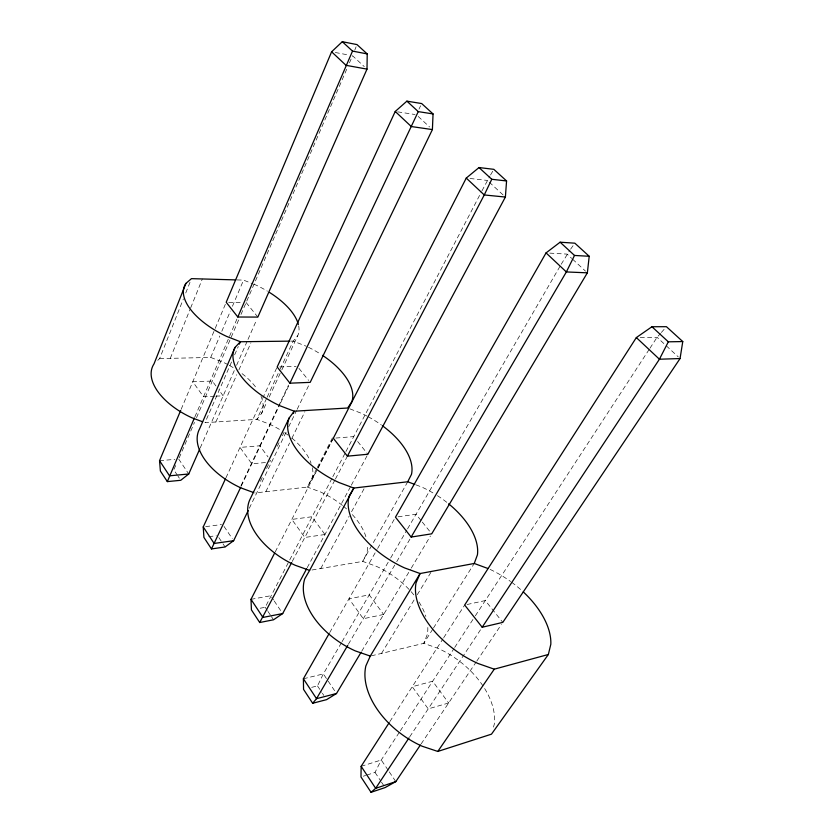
<?xml version="1.0" encoding="UTF-8"?>
<svg xmlns="http://www.w3.org/2000/svg" width="834" height="834" viewBox="0 0 834 834"><rect width="100%" height="100%" fill="white"/><g stroke="black" fill="none" stroke-linecap="round" stroke-linejoin="round"><path stroke-width="0.63" stroke-dasharray="4.17 3.13" d="M493.478 727.081L494.479 723.537A72.579 46.568 35.8 0 0 437.954 648.32L423.787 643.348L370.275 656.087M157.762 360.34L159.628 358.578L183.386 298.937M185.753 292.974L190.037 282.236M354.763 50.165L356.097 46.819M170.292 358.339L190.215 309.028M190.694 307.829L202.349 278.963M181.176 409.275L214.724 329.566M215.224 328.377L226.202 302.273M159.628 358.578L210.7 357.442L219.801 336.029M221.823 331.275L230.413 311.051M232.436 306.286L243.549 280.12L252.723 283.779M194.906 416.812L237.815 317.014M179.195 457.866L194.478 422.411M196.511 417.678L238.972 319.193M241.016 314.439L346.871 68.857M349.446 62.894L352.532 55.742L364.281 66.616M231.539 361.977L205.018 422.682L256.862 419.377L269.486 424.152A61.737 34.924 24.9 0 1 281.892 430.886M234.656 354.836L238.295 346.506M200.212 447.931L234.542 369.973M236.606 365.271L247.469 340.595M247.99 339.417L256.789 319.443M215.86 421.994L236.793 374.706M238.878 369.983L250.919 342.795M175.734 465.497L173.764 469.803L177.256 475.046M225.941 477.819L277.169 366.97M266.619 398.35L256.862 419.377L261.522 413.549L267.005 401.769M267.161 397.182L279.64 370.306M280.182 369.139L293.203 341.096L297.707 335.779A61.841 29.43 23.7 0 0 298.655 325.687M269.194 397.057L281.256 371.13M281.809 369.952L297.707 335.779M240.984 485.69L288.533 385.068M241.276 486.066L279.984 404.219M280.537 403.051L289.93 383.181M260.198 608.226L265.202 607.288L332.224 477.83M418.991 109.129L420.597 105.782M260.427 481.301L263.242 475.453M266.63 468.447L270.57 460.274M277.336 446.253L279.025 442.75M282.403 435.744L284.092 432.231M249.314 508.271L286.416 431.522M288.679 426.841L296.612 410.453M297.175 409.286L309.623 383.525M265.796 491.747L289.586 443.021M291.848 438.382L304.879 411.694M311.687 687.352L317.493 685.902L323.331 673.924L341.44 642.743M366.835 775.067L375.039 772.42L381.263 759.993L399.569 731.939M316.68 468.75L307.319 487.087L254.787 492.977M317.264 467.603L332.474 437.808M342.451 505.456A64.593 38.5 27.6 0 0 320.423 491.924L307.319 487.087L315.836 472.232M318.192 467.613L332.359 439.883M275.262 551.847L317.316 469.563M317.9 468.406L333.308 438.257M332.829 476.683L345.37 452.643M345.964 451.496L481.374 191.966M481.969 190.809L489.965 175.984M292.254 561.449L334.82 480.207M335.414 479.06L347.413 456.167M307.193 567.735L350.707 486.358M351.322 485.211L367.262 455.395M320.746 568.517L349.112 516.267M351.573 511.722L365.146 486.733M407.722 481.771L362.707 561.397L309.612 570.404M329.711 632.589L376.999 549.596M377.635 548.48L395.472 517.174M490.611 174.879L493.186 170.449M342.086 641.627L390.041 559.041M390.698 557.915L406.94 529.934M407.586 528.819L560.552 265.368M561.209 264.242L569.914 250.137M348.372 644.275L396.077 562.794M396.734 561.678L411.141 537.065M361.737 651.198L410.651 569.174M411.308 568.069L430.417 536.033M381.513 653.418L414.602 599.114M417.302 594.684L431.491 571.415M432.773 629.128L423.787 643.348L427.362 634.226A68.096 42.398 31.2 0 0 427.727 625.927M433.461 628.033L474.244 563.471M389.853 721.608L443 638.792M443.709 637.697L464.674 605.025M400.278 730.865L453.998 648.539M454.707 647.445L474.619 616.92M475.338 615.836L649.279 349.269M649.988 348.185L657.088 337.301L660.486 333.444M409.744 736.787L482.177 627.251M421.139 743.918L476.068 662.154M476.798 661.081L501.349 624.53M570.612 249.147L573.438 245.175M661.341 332.485L664.75 328.627M363.322 776.204L365.657 775.443M361.153 766.321L381.263 759.993L388.54 770.793M303.399 678.772L323.331 673.924L327.491 680.106M467.103 604.504L485.294 600.574L502.798 622.383M251.003 599.333L270.706 595.747L273.531 599.938M398.037 516.809L416.041 514.265L421.535 521.114M208.844 536.721L216.256 535.709M205.675 526.619L221.469 524.565M265.483 462.536L251.805 463.808L239.994 447.41L259.833 445.794L267.995 456.907M159.544 460.681L174.859 459.378M335.862 438.048L353.731 436.609M214.567 396.223L203.527 396.744L192.748 381.774L212.305 381.044L215.923 385.965M215.797 396.171L223.158 395.827L218.821 389.916M279.692 366.897L296.101 366.418M640.231 337.52L657.088 337.301L665.355 344.953M290.628 341.127L293.203 341.096L306.286 346.235M228.693 302.304L242.402 302.492M237.117 279.932L243.549 280.12M549.762 253.119L567.089 254.109L571.697 258.363M469.99 178.486L487.39 180.425M397.714 111.85L415.071 114.519M335.299 52.5L347.601 54.815M415.978 484.877L421.868 487.098A71.443 39.865 30.6 0 1 434.201 493.645M349.946 408.879L361.268 413.247A67.606 36.018 27.6 0 1 367.075 416.135M210.7 357.442L222.876 362.133A59.329 31.723 23 0 1 228.401 364.885M253.87 284.238L256.163 285.155A61.841 29.43 23.7 0 1 267.443 291.181M418.209 116.458L429.562 126.956M489.287 182.177L503.486 195.302M572.614 259.218L585.51 271.133M666.272 345.797L678.23 356.848M246.145 302.544L257.821 317.087M298.968 368.378L308.59 380.356M357.661 441.509L367.877 454.249M422.317 522.084L431.731 533.823M178.685 459.044L188.745 473.983M224.054 526.442L232.269 538.649M274.23 600.98L282.695 613.563M328.189 681.138L336.509 693.502M389.269 771.877L395.816 781.604M177.955 476.089L179.352 478.195M218.873 537.617L222.324 542.809M223.012 543.851L225.086 546.968M265.202 607.288L267.276 610.405M267.975 611.447L270.748 615.617M271.436 616.66L273.521 619.787M317.493 685.902L321.705 692.241M322.404 693.294L323.811 695.4M375.039 772.42L380.794 781.083M381.513 782.167L384.391 786.493M490.1 569.403A76.321 44.035 34.4 0 1 510.606 581.506M511.638 582.257A76.321 44.035 34.4 0 1 522.324 591.025M229.486 365.48A59.329 31.723 23 0 1 234.74 368.565M242.068 373.653A59.329 31.723 23 0 1 256.966 388.894M261.032 396.254A59.329 31.723 23 0 1 261.522 413.549M413.82 594.851A68.096 42.398 31.2 0 0 376.322 566.307L362.707 561.397L366.741 553.557A64.593 38.5 27.6 0 0 367.533 545.457M418.96 601.971A68.096 42.398 31.2 0 1 425.851 616.462M437.412 495.657A71.443 39.865 30.6 0 1 447.67 503.017M285.03 432.961A61.737 34.924 24.9 0 1 288.084 435.139M291.963 438.184A61.737 34.924 24.9 0 1 311.082 463.193M312.364 467.749A61.737 34.924 24.9 0 1 311.707 480.321M308.507 347.298A64.479 32.536 25.3 0 1 320.339 353.939M343.389 506.217A64.593 38.5 27.6 0 1 346.986 509.324M352.355 514.641A64.593 38.5 27.6 0 1 366.116 537.398M368.221 416.75A67.606 36.018 27.6 0 1 381.315 424.933M448.629 702.999L428.207 708.879L412.246 686.705L432.658 681.242L448.629 702.999M383.64 614.46L363.322 618.734L348.966 598.791L369.243 594.851L383.64 614.46M324.958 534.521L304.827 537.461L291.837 519.426L311.916 516.746L324.958 534.521"/><path stroke-width="1.25" d="M367.002 69.118L367.221 53.918L356.983 44.588L342.305 41.7L331.609 51.802L226.202 302.273L237.815 317.014L257.821 317.087L367.002 69.118L346.027 65.323L331.609 51.802M389.155 722.703L361.153 766.321L360.976 776.954L371.036 792.3L385.11 787.577L395.816 781.604L420.409 744.991M432.398 129.583L433.054 113.935L421.67 103.552L406.888 101.154L395.233 111.464L277.169 366.97L289.93 383.181L310.196 382.358L432.398 129.583L411.298 126.539L395.233 111.464M505.383 197.053L506.572 180.957L493.832 169.333L479.018 167.551L466.258 178.08L333.308 438.257L347.413 456.167L367.877 454.249L505.383 197.053L484.262 194.958L466.258 178.08M587.355 272.833L589.211 256.278L574.845 243.184L560.114 242.204L546.051 252.9L395.472 517.174L411.141 537.065L431.731 533.823L587.355 272.833L566.359 271.947L546.051 252.9M680.064 358.547L682.765 341.565L666.449 326.699L651.948 326.74L636.342 337.572L464.674 605.025L482.177 627.251L502.798 622.383L680.064 358.547L659.423 359.225L636.342 337.572M487.859 568.475L474.244 563.471L420.096 573.531L370.275 656.087L365.865 665.928A72.579 46.568 35.8 0 0 422.192 746.242L437.798 751.444L491.476 734.17L548.345 654.492L550.826 644.255A76.321 44.035 34.4 0 0 523.241 591.869M474.244 563.471L477.434 554.808A71.443 39.865 30.6 0 0 448.64 503.809M199.691 449.119L188.745 473.983L180.738 480.29L167.332 481.614L194.395 417.99M235.824 279.901L191.455 278.65L185.919 283.404L154.019 363.874A59.329 31.723 23 0 0 191.799 417.74L202.62 421.785M167.332 481.614L160.389 471.033L159.544 460.681L180.676 410.464M237.815 317.014L352.521 51.093L342.305 41.7M289.408 341.148L240.38 341.742L235.073 347.371L199.597 428.864A61.737 34.924 24.9 0 0 241.036 487.953L253.64 492.56M239.337 344.129L240.38 341.742L226.65 336.404A61.841 29.43 23.7 0 1 185.919 283.404M248.198 510.585L233.645 540.693L225.086 546.968L211.471 548.939L203.903 537.398L203.246 526.932L225.399 478.987M406.888 101.154L418.261 111.62L289.93 383.181M240.724 487.233L211.471 548.939M506.572 180.957L491.768 179.289L484.262 194.958L347.413 456.167M322.518 355.357A64.479 32.536 25.3 0 1 351.844 401.759L347.674 408.014L294.235 411.204L289.242 417.865L249.616 500.181A64.593 38.5 27.6 0 0 295.288 565.306L309.612 570.404L353.824 488.057L407.722 481.771L414.8 484.429M293.109 413.549L294.235 411.204L279.943 405.762A64.479 32.536 25.3 0 1 235.073 347.371M589.211 256.278L574.511 255.454L566.359 271.947L411.141 537.065M407.722 481.771L411.464 474.41A67.606 36.018 27.6 0 0 382.347 425.684M306.589 568.882L282.695 613.563L273.521 619.787L259.718 622.518L251.43 609.883L251.003 599.333L274.667 553.005M682.765 341.565L668.326 341.815L659.423 359.225L482.177 627.251M291.66 562.596L259.718 622.518M361.07 652.313L336.509 693.502L326.626 699.632L312.667 703.27L303.555 689.384L303.399 678.772L329.065 633.715M309.612 570.404L304.764 578.817A68.096 42.398 31.2 0 0 355.347 650.927L370.275 656.087M347.726 645.38L316.524 698.673L312.667 703.27M409.035 737.861L375.665 788.328L371.036 792.3M437.798 751.444L494.26 669.181L548.345 654.492M395.816 781.604L375.665 788.328L361.153 766.321M336.509 693.502L316.524 698.673L303.399 678.772M282.695 613.563L262.929 617.421L251.003 599.333M233.645 540.693L214.14 543.455L203.246 526.932M188.745 473.983L169.531 475.818L159.544 460.681M418.261 111.62L433.054 113.935M352.521 51.093L367.221 53.918M494.26 669.181L477.955 663.468A76.321 44.035 34.4 0 1 416.051 582.893L420.096 573.531L404.521 567.891A71.443 39.865 30.6 0 1 349.238 495.949L353.824 488.057L338.906 482.5A67.606 36.018 27.6 0 1 289.242 417.865M479.018 167.551L491.768 179.289M560.114 242.204L574.511 255.454M651.948 326.74L668.326 341.815M269.57 292.484A61.841 29.43 23.7 0 1 298.363 324.447"/></g></svg>
